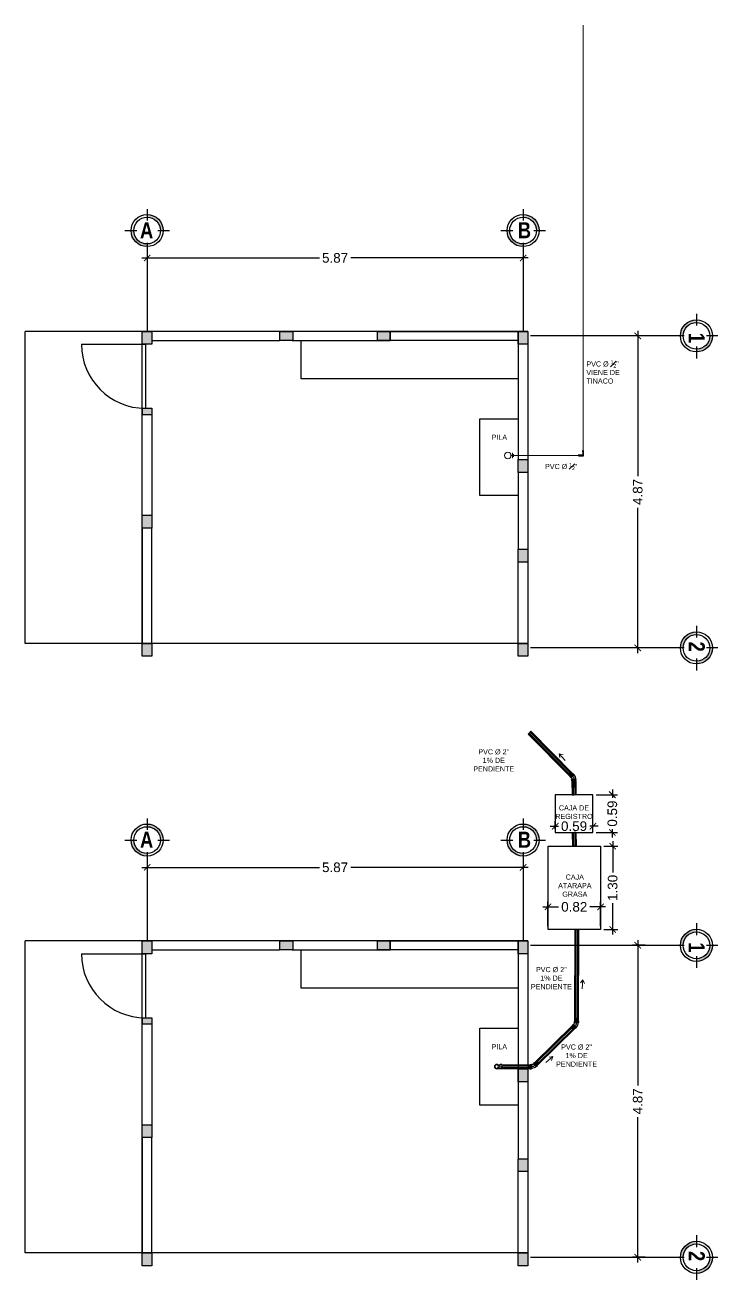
# Model space of a CAD drawing. Header units: metres. Extents: x 258817 to 259192, y 1878716 to 1878911.
# Drawn here: x 258962.83 to 258973.64, y 1878811.81 to 1878831.4 of the extents above; entities that cross this region are included whole.
import ezdxf

# ---------------------------------------------------------------- set-up
doc = ezdxf.new("R2010")
doc.units = ezdxf.units.M
doc.header["$MEASUREMENT"] = 0
doc.linetypes.add('ACAD_ISO04W100', pattern=[30, 24, -3, 0, -3])
doc.linetypes.add('DASHED2', pattern=[0.375, 0.25, -0.125])
for name, color, linetype, lineweight in [('.3EJES', 1, 'Continuous', 20), ('0.1', 1, 'Continuous', 9), ('0.2', 2, 'Continuous', 20)]:
    doc.layers.add(name, color=color, linetype=linetype, lineweight=lineweight)
for name, color, linetype in [('07-Ejes', 8, 'Continuous'), ('DRENAJE', 2, 'Continuous'), ('potable fria Tuberia', 2, 'Continuous'), ('RED DE TUBERIA', 1, 'Continuous'), ('tuberia drenajes', 7, 'Continuous'), ('Vistas', 7, 'Continuous')]:
    doc.layers.add(name, color=color, linetype=linetype)
doc.styles.add('dani-100Textos', font='techb___.ttf', dxfattribs={"height": 0.25})
doc.styles.get("Standard").update_dxf_attribs({"font": 'arial.ttf'})
doc.dimstyles.new('JPcotas75', dxfattribs={"dimtxt": 0.15, "dimasz": 0.1, "dimexe": 0.08, "dimexo": 0.05, "dimgap": 0.05, "dimtad": 0, "dimzin": 1, "dimdsep": 46, "dimtxsty": 'Standard', "dimblk": 'ARCHTICK', "dimcen": 2.5, "dimdle": 0.08, "dimclrd": 1, "dimclre": 1, "dimclrt": 2, "dimadec": 0, "dimazin": 0, "dimtfac": 1, "dimtmove": 1, "dimatfit": 2, "dimfxl": 1.25, "dimarcsym": 0})

# ---------------------------------------------------------------- blocks, each defined once
blk = doc.blocks.new('eje numero')
at = {"layer": '07-Ejes'}
h = blk.add_hatch(color=1, dxfattribs=at)
h.dxf.hatch_style = 1
h.paths.add_polyline_path([(496.116, 205.549), (496.116, 205.499, -0.414214), (496.366, 205.249), (496.416, 205.249, 0.414214)])
h.paths.add_polyline_path([(495.866, 205.249), (495.816, 205.249, 0.414214), (496.116, 204.949), (496.116, 204.999, -0.414214)])
at = {"layer": '07-Ejes', "color": 1}
for points in [[(496.116, 205.651), (496.116, 205.438)], [(495.701, 205.249), (495.923, 205.249)], [(496.316, 205.249), (496.538, 205.249)]]:
    blk.add_lwpolyline(points, dxfattribs=at)
for radius in [0.3, 0.25]:
    blk.add_circle((496.116, 205.249), radius, dxfattribs=at)
blk = doc.blocks.new('*U159')
at = {"color": 1, "linetype": 'ACAD_ISO04W100', "ltscale": 0.1}
blk.add_lwpolyline([(0, 0.711), (0, -0.673)], dxfattribs=at)
at = {"layer": '.3EJES', "xscale": 0.8340043413883207, "yscale": 0.8340043413883207, "zscale": 0.8340043413883207}
blk.add_blockref('eje numero', (-413.763, -170.278), dxfattribs=at)
at = {"style": 'dani-100Textos'}
blk.add_attdef('1', (-0.111, 0.781), '', height=0.25, dxfattribs=at)
blk = doc.blocks.new('*U173')
at = {"color": 1, "linetype": 'ACAD_ISO04W100', "ltscale": 0.1}
blk.add_lwpolyline([(0, 0.711), (0, -0.673)], dxfattribs=at)
at = {"layer": '.3EJES', "xscale": 0.8340043413883207, "yscale": 0.8340043413883207, "zscale": 0.8340043413883207}
blk.add_blockref('eje numero', (-413.763, -170.278), dxfattribs=at)
at = {"style": 'dani-100Textos'}
blk.add_attdef('1', (-0.082, 0.781), '', height=0.25, dxfattribs=at)
blk = doc.blocks.new('_ArchTick')
at = {"color": 0, "linetype": 'ByBlock', "const_width": 0.15}
blk.add_lwpolyline([(-0.5, -0.5), (0.5, 0.5)], dxfattribs=at)
blk = doc.blocks.new('*D873')
at = {"layer": 'Defpoints', "color": 0, "transparency": 16777216}
for p in [(258964.732, 1878827.939), (258970.602, 1878827.939), (258964.732, 1878827.762)]:
    blk.add_point(p, dxfattribs=at)
at = {"layer": 'Vistas', "color": 1, "lineweight": -2, "transparency": 16777216}
for p, q in [((258964.732, 1878827.889), (258964.732, 1878827.682)), ((258970.602, 1878827.889), (258970.602, 1878827.682)), ((258964.652, 1878827.762), (258967.422, 1878827.762)), ((258970.682, 1878827.762), (258967.912, 1878827.762))]:
    blk.add_line(p, q, dxfattribs=at)
at = {"layer": 'Vistas', "color": 1, "lineweight": -2, "transparency": 16777216, "xscale": 0.1, "yscale": 0.1, "zscale": 0.1, "rotation": 180}
blk.add_blockref('_ArchTick', (258964.732, 1878827.762), dxfattribs=at)
at = {"layer": 'Vistas', "color": 1, "lineweight": -2, "transparency": 16777216, "xscale": 0.1, "yscale": 0.1, "zscale": 0.1}
blk.add_blockref('_ArchTick', (258970.602, 1878827.762), dxfattribs=at)
at = {"layer": 'Vistas', "color": 2, "transparency": 16777216, "insert": (258967.667, 1878827.762), "char_height": 0.15, "attachment_point": 5}
blk.add_mtext('5.87', dxfattribs=at)
blk = doc.blocks.new('*U717')
at = {"color": 1, "linetype": 'ACAD_ISO04W100', "ltscale": 0.1}
blk.add_lwpolyline([(0, 0.711), (0, -1.731)], dxfattribs=at)
at = {"layer": '.3EJES', "xscale": 0.8340043413883207, "yscale": 0.8340043413883207, "zscale": 0.8340043413883207}
blk.add_blockref('eje numero', (-413.763, -170.278), dxfattribs=at)
at = {"style": 'dani-100Textos'}
blk.add_attdef('1', (-0.048, 0.781), '', height=0.25, dxfattribs=at)
blk = doc.blocks.new('*U182')
at = {"color": 1, "linetype": 'ACAD_ISO04W100', "ltscale": 0.1}
blk.add_lwpolyline([(0, 0.711), (0, -1.711)], dxfattribs=at)
at = {"layer": '.3EJES', "xscale": 0.8340043413883207, "yscale": 0.8340043413883207, "zscale": 0.8340043413883207}
blk.add_blockref('eje numero', (-413.763, -170.278), dxfattribs=at)
at = {"style": 'dani-100Textos'}
blk.add_attdef('1', (-0.099, 0.781), '', height=0.25, dxfattribs=at)
blk = doc.blocks.new('*D874')
at = {"layer": 'Defpoints', "color": 0, "transparency": 16777216}
for p in [(258972.558, 1878826.545), (258972.392, 1878821.675), (258972.558, 1878821.675)]:
    blk.add_point(p, dxfattribs=at)
at = {"layer": 'Vistas', "color": 1, "lineweight": -2, "transparency": 16777216}
for p, q in [((258972.392, 1878826.625), (258972.392, 1878824.358)), ((258972.508, 1878826.545), (258972.312, 1878826.545)), ((258972.392, 1878821.595), (258972.392, 1878823.862)), ((258972.508, 1878821.675), (258972.312, 1878821.675))]:
    blk.add_line(p, q, dxfattribs=at)
at = {"layer": 'Vistas', "color": 1, "lineweight": -2, "transparency": 16777216, "xscale": 0.1, "yscale": 0.1, "zscale": 0.1}
for p, rotation in [((258972.392, 1878826.545), 90), ((258972.392, 1878821.675), 270)]:
    blk.add_blockref('_ArchTick', p, dxfattribs=dict(at, rotation=rotation))
at = {"layer": 'Vistas', "color": 2, "transparency": 16777216, "insert": (258972.392, 1878824.11), "char_height": 0.15, "attachment_point": 5, "rotation": 90}
blk.add_mtext('4.87', dxfattribs=at)
blk = doc.blocks.new('*D875')
at = {"layer": 'Defpoints', "color": 0, "transparency": 16777216}
for p in [(258964.732, 1878818.426), (258970.602, 1878818.426), (258964.732, 1878818.25)]:
    blk.add_point(p, dxfattribs=at)
at = {"layer": 'Vistas', "color": 1, "lineweight": -2, "transparency": 16777216}
for p, q in [((258964.652, 1878818.25), (258967.422, 1878818.25)), ((258964.732, 1878818.376), (258964.732, 1878818.17)), ((258970.682, 1878818.25), (258967.912, 1878818.25)), ((258970.602, 1878818.376), (258970.602, 1878818.17))]:
    blk.add_line(p, q, dxfattribs=at)
at = {"layer": 'Vistas', "color": 1, "lineweight": -2, "transparency": 16777216, "xscale": 0.1, "yscale": 0.1, "zscale": 0.1, "rotation": 180}
blk.add_blockref('_ArchTick', (258964.732, 1878818.25), dxfattribs=at)
at = {"layer": 'Vistas', "color": 1, "lineweight": -2, "transparency": 16777216, "xscale": 0.1, "yscale": 0.1, "zscale": 0.1}
blk.add_blockref('_ArchTick', (258970.602, 1878818.25), dxfattribs=at)
at = {"layer": 'Vistas', "color": 2, "transparency": 16777216, "insert": (258967.667, 1878818.25), "char_height": 0.15, "attachment_point": 5}
blk.add_mtext('5.87', dxfattribs=at)
blk = doc.blocks.new('*D876')
at = {"layer": 'Defpoints', "color": 0, "transparency": 16777216}
for p in [(258972.558, 1878817.033), (258972.392, 1878812.163), (258972.558, 1878812.163)]:
    blk.add_point(p, dxfattribs=at)
at = {"layer": 'Vistas', "color": 1, "lineweight": -2, "transparency": 16777216}
for p, q in [((258972.508, 1878817.033), (258972.312, 1878817.033)), ((258972.392, 1878817.113), (258972.392, 1878814.845)), ((258972.392, 1878812.083), (258972.392, 1878814.35)), ((258972.508, 1878812.163), (258972.312, 1878812.163))]:
    blk.add_line(p, q, dxfattribs=at)
at = {"layer": 'Vistas', "color": 1, "lineweight": -2, "transparency": 16777216, "xscale": 0.1, "yscale": 0.1, "zscale": 0.1}
for p, rotation in [((258972.392, 1878817.033), 90), ((258972.392, 1878812.163), 270)]:
    blk.add_blockref('_ArchTick', p, dxfattribs=dict(at, rotation=rotation))
at = {"layer": 'Vistas', "color": 2, "transparency": 16777216, "insert": (258972.392, 1878814.598), "char_height": 0.15, "attachment_point": 5, "rotation": 90}
blk.add_mtext('4.87', dxfattribs=at)
blk = doc.blocks.new('codo 45 drenaje 2')
at = {"layer": 'Defpoints', "color": 8, "linetype": 'DASHED2', "ltscale": 3}
for p, q in [((-378.499, 190.553), (-378.568, 190.622)), ((-378.499, 190.448), (-378.499, 190.553))]:
    blk.add_line(p, q, dxfattribs=at)
at = {"layer": 'DRENAJE', "color": 3}
for p, q in [((-378.514, 190.616), (-378.562, 190.568)), ((-378.562, 190.568), (-378.548, 190.553)), ((-378.548, 190.553), (-378.543, 190.553)), ((-378.533, 190.52), (-378.53, 190.523)), ((-378.533, 190.499), (-378.533, 190.52)), ((-378.465, 190.499), (-378.533, 190.499)), ((-378.514, 190.616), (-378.5, 190.602)), ((-378.5, 190.602), (-378.5, 190.596)), ((-378.465, 190.52), (-378.469, 190.523)), ((-378.465, 190.499), (-378.465, 190.52))]:
    blk.add_line(p, q, dxfattribs=at)
at = {"layer": 'DRENAJE', "color": 1}
for p, q in [((-378.548, 190.553), (-378.5, 190.602)), ((-378.5, 190.596), (-378.543, 190.553, -0.134)), ((-378.465, 190.52), (-378.533, 190.52)), ((-378.53, 190.523), (-378.469, 190.523))]:
    blk.add_line(p, q, dxfattribs=at)
at = {"layer": 'DRENAJE', "color": 3}
for centre, radius, start, end in [((-378.577, 190.52, -0.134), 0.0476, 3.564, 43.9867), ((-378.59, 190.515), 0.121, 3.943, 42.1137)]:
    blk.add_arc(centre, radius, start, end, dxfattribs=at)
blk = doc.blocks.new('codo drenaje 90 2')
at = {"layer": 'DRENAJE', "color": 3}
for p, q in [((-400.415, 191.87), (-400.415, 191.844)), ((-400.347, 191.87), (-400.415, 191.87)), ((-400.415, 191.844), (-400.411, 191.84)), ((-400.411, 191.806), (-400.411, 191.84)), ((-400.347, 191.844), (-400.351, 191.84)), ((-400.351, 191.806), (-400.351, 191.84)), ((-400.347, 191.87), (-400.347, 191.844))]:
    blk.add_line(p, q, dxfattribs=at)
at = {"layer": 'DRENAJE', "color": 1}
for p, q in [((-400.415, 191.844), (-400.347, 191.844)), ((-400.351, 191.84), (-400.411, 191.84))]:
    blk.add_line(p, q, dxfattribs=at)
at = {"layer": 'DRENAJE', "color": 2}
for radius in [0.034, 0.0286]:
    blk.add_circle((-400.381, 191.79), radius, dxfattribs=at)
blk = doc.blocks.new('*D912')
at = {"layer": 'Defpoints', "color": 0, "transparency": 16777216}
for p in [(258971.693, 1878819.384), (258971.996, 1878819.384), (258971.693, 1878818.794)]:
    blk.add_point(p, dxfattribs=at)
at = {"layer": 'Vistas', "color": 1, "lineweight": -2, "transparency": 16777216}
for p, q in [((258971.743, 1878819.384), (258972.076, 1878819.384)), ((258971.996, 1878819.464), (258971.996, 1878819.334)), ((258971.743, 1878818.794), (258972.076, 1878818.794)), ((258971.996, 1878818.714), (258971.996, 1878818.844))]:
    blk.add_line(p, q, dxfattribs=at)
at = {"layer": 'Vistas', "color": 1, "lineweight": -2, "transparency": 16777216, "xscale": 0.1, "yscale": 0.1, "zscale": 0.1}
for p, rotation in [((258971.996, 1878819.384), 90), ((258971.996, 1878818.794), 270)]:
    blk.add_blockref('_ArchTick', p, dxfattribs=dict(at, rotation=rotation))
at = {"layer": 'Vistas', "color": 2, "transparency": 16777216, "insert": (258971.996, 1878819.089), "char_height": 0.15, "attachment_point": 5, "rotation": 90}
blk.add_mtext('0.59', dxfattribs=at)
blk = doc.blocks.new('*D913')
at = {"layer": 'Defpoints', "color": 0, "transparency": 16777216}
for p in [(258971.811, 1878818.58), (258971.811, 1878817.28), (258972.001, 1878817.28)]:
    blk.add_point(p, dxfattribs=at)
at = {"layer": 'Vistas', "color": 1, "lineweight": -2, "transparency": 16777216}
for p, q in [((258971.861, 1878818.58), (258972.081, 1878818.58)), ((258972.001, 1878818.66), (258972.001, 1878818.168)), ((258972.001, 1878817.2), (258972.001, 1878817.693)), ((258971.861, 1878817.28), (258972.081, 1878817.28))]:
    blk.add_line(p, q, dxfattribs=at)
at = {"layer": 'Vistas', "color": 1, "lineweight": -2, "transparency": 16777216, "xscale": 0.1, "yscale": 0.1, "zscale": 0.1}
for p, rotation in [((258972.001, 1878818.58), 90), ((258972.001, 1878817.28), 270)]:
    blk.add_blockref('_ArchTick', p, dxfattribs=dict(at, rotation=rotation))
at = {"layer": 'Vistas', "color": 2, "transparency": 16777216, "insert": (258972.001, 1878817.93), "char_height": 0.15, "attachment_point": 5, "rotation": 90}
blk.add_mtext('1.30', dxfattribs=at)
blk = doc.blocks.new('*D914')
at = {"layer": 'Defpoints', "color": 0, "transparency": 16777216}
for p in [(258971.103, 1878818.794), (258971.693, 1878818.892), (258971.693, 1878818.794)]:
    blk.add_point(p, dxfattribs=at)
at = {"layer": 'Vistas', "color": 1, "lineweight": -2, "transparency": 16777216}
for p, q in [((258971.103, 1878818.844), (258971.103, 1878818.972)), ((258971.693, 1878818.844), (258971.693, 1878818.972)), ((258971.023, 1878818.892), (258971.153, 1878818.892)), ((258971.773, 1878818.892), (258971.643, 1878818.892))]:
    blk.add_line(p, q, dxfattribs=at)
at = {"layer": 'Vistas', "color": 1, "lineweight": -2, "transparency": 16777216, "xscale": 0.1, "yscale": 0.1, "zscale": 0.1, "rotation": 180}
blk.add_blockref('_ArchTick', (258971.103, 1878818.892), dxfattribs=at)
at = {"layer": 'Vistas', "color": 1, "lineweight": -2, "transparency": 16777216, "xscale": 0.1, "yscale": 0.1, "zscale": 0.1}
blk.add_blockref('_ArchTick', (258971.693, 1878818.892), dxfattribs=at)
at = {"layer": 'Vistas', "color": 2, "transparency": 16777216, "insert": (258971.398, 1878818.892), "char_height": 0.15, "attachment_point": 5}
blk.add_mtext('0.59', dxfattribs=at)
blk = doc.blocks.new('*D915')
at = {"layer": 'Defpoints', "color": 0, "transparency": 16777216}
for p in [(258970.991, 1878817.633), (258970.991, 1878817.28), (258971.811, 1878817.28)]:
    blk.add_point(p, dxfattribs=at)
at = {"layer": 'Vistas', "color": 1, "lineweight": -2, "transparency": 16777216}
for p, q in [((258970.911, 1878817.633), (258971.157, 1878817.633)), ((258970.991, 1878817.33), (258970.991, 1878817.713)), ((258971.891, 1878817.633), (258971.645, 1878817.633)), ((258971.811, 1878817.33), (258971.811, 1878817.713))]:
    blk.add_line(p, q, dxfattribs=at)
at = {"layer": 'Vistas', "color": 1, "lineweight": -2, "transparency": 16777216, "xscale": 0.1, "yscale": 0.1, "zscale": 0.1, "rotation": 180}
blk.add_blockref('_ArchTick', (258970.991, 1878817.633), dxfattribs=at)
at = {"layer": 'Vistas', "color": 1, "lineweight": -2, "transparency": 16777216, "xscale": 0.1, "yscale": 0.1, "zscale": 0.1}
blk.add_blockref('_ArchTick', (258971.811, 1878817.633), dxfattribs=at)
at = {"layer": 'Vistas', "color": 2, "transparency": 16777216, "insert": (258971.401, 1878817.633), "char_height": 0.15, "attachment_point": 5}
blk.add_mtext('0.82', dxfattribs=at)
blk = doc.blocks.new('1CODOAGUA')
for p, q in [((2767.968, 1599.814), (2767.968, 1599.721)), ((2767.911, 1599.784), (2768.024, 1599.784)), ((2767.939, 1599.758), (2767.996, 1599.758))]:
    blk.add_line(p, q)
blk.add_circle((2767.968, 1599.884), 0.0696)
blk = doc.blocks.new('CODO 90 GRADOS')
h = blk.add_hatch(color=256)
h.dxf.hatch_style = 1
h.paths.add_polyline_path([(-52864.709, 28728.801), (-52864.764, 28728.801), (-52864.764, 28728.796), (-52864.714, 28728.796), (-52864.714, 28728.746), (-52864.709, 28728.746)])
h.paths.add_polyline_path([(-52864.714, 28728.796), (-52864.764, 28728.796), (-52864.764, 28728.791), (-52864.719, 28728.791), (-52864.719, 28728.746), (-52864.714, 28728.746)], flags=17)
h.paths.add_polyline_path([(-52864.764, 28728.806), (-52864.765, 28728.806), (-52864.765, 28728.796), (-52864.764, 28728.796)])
h.paths.add_polyline_path([(-52864.764, 28728.796), (-52864.765, 28728.796), (-52864.765, 28728.786), (-52864.764, 28728.786)])
h.paths.add_polyline_path([(-52864.714, 28728.746), (-52864.724, 28728.746), (-52864.724, 28728.745), (-52864.714, 28728.745)])
h.paths.add_polyline_path([(-52864.704, 28728.746), (-52864.714, 28728.746), (-52864.714, 28728.745), (-52864.704, 28728.745)])
for points in [[(-52864.765, 28728.786), (-52864.765, 28728.796), (-52864.765, 28728.806), (-52864.764, 28728.806), (-52864.764, 28728.786)], [(-52864.764, 28728.801), (-52864.764, 28728.791), (-52864.719, 28728.791), (-52864.719, 28728.746), (-52864.709, 28728.746), (-52864.709, 28728.801)], [(-52864.724, 28728.746), (-52864.714, 28728.746), (-52864.704, 28728.746), (-52864.704, 28728.745), (-52864.724, 28728.745)]]:
    blk.add_lwpolyline(points, close=True)

msp = doc.modelspace()

# ---------------------------------------------------------------- hatches: boundary and pattern name
at = {"layer": 'Vistas'}
h = msp.add_hatch(color=256, dxfattribs=at)
h.dxf.hatch_style = 1
h.paths.add_polyline_path([(258964.80672, 1878821.74511), (258964.65672, 1878821.74511), (258964.65672, 1878821.54511), (258964.80672, 1878821.54511)])
h.paths.add_polyline_path([(258964.80672, 1878823.74511), (258964.65672, 1878823.74511), (258964.65672, 1878823.54511), (258964.80672, 1878823.54511)])
h.paths.add_polyline_path([(258970.67672, 1878821.74511), (258970.52672, 1878821.74511), (258970.52672, 1878821.54511), (258970.67672, 1878821.54511)])
h.paths.add_polyline_path([(258970.67672, 1878823.21511), (258970.52672, 1878823.21511), (258970.52672, 1878823.01511), (258970.67672, 1878823.01511)])
h.paths.add_polyline_path([(258970.67672, 1878824.61511), (258970.52672, 1878824.61511), (258970.52672, 1878824.41511), (258970.67672, 1878824.41511)])
h.paths.add_polyline_path([(258970.67672, 1878826.61511), (258970.52672, 1878826.61511), (258970.52672, 1878826.47511), (258970.52672, 1878826.41511), (258970.67672, 1878826.41511)])
h.paths.add_polyline_path([(258968.52672, 1878826.61511), (258968.32672, 1878826.61511), (258968.32672, 1878826.47511), (258968.52672, 1878826.47511)])
h.paths.add_polyline_path([(258967.00672, 1878826.61511), (258966.80672, 1878826.61511), (258966.80672, 1878826.47511), (258967.00672, 1878826.47511)])
h.paths.add_polyline_path([(258964.80672, 1878826.61511), (258964.65672, 1878826.61511), (258964.65672, 1878826.41511), (258964.70672, 1878826.41511), (258964.80672, 1878826.41511)])
h.paths.add_polyline_path([(258964.80817, 1878825.41511), (258964.65817, 1878825.41511), (258964.65817, 1878825.31511), (258964.80817, 1878825.31511)])
h = msp.add_hatch(color=256, dxfattribs=at)
h.dxf.hatch_style = 1
h.paths.add_polyline_path([(258964.80672, 1878812.23266), (258964.65672, 1878812.23266), (258964.65672, 1878812.03266), (258964.80672, 1878812.03266)])
h.paths.add_polyline_path([(258964.80672, 1878814.23266), (258964.65672, 1878814.23266), (258964.65672, 1878814.03266), (258964.80672, 1878814.03266)])
h.paths.add_polyline_path([(258970.67672, 1878812.23266), (258970.52672, 1878812.23266), (258970.52672, 1878812.03266), (258970.67672, 1878812.03266)])
h.paths.add_polyline_path([(258970.67672, 1878813.70266), (258970.52672, 1878813.70266), (258970.52672, 1878813.50266), (258970.67672, 1878813.50266)])
h.paths.add_polyline_path([(258970.67672, 1878815.10266), (258970.52672, 1878815.10266), (258970.52672, 1878814.90266), (258970.67672, 1878814.90266)])
h.paths.add_polyline_path([(258970.67672, 1878817.10266), (258970.52672, 1878817.10266), (258970.52672, 1878816.96266), (258970.52672, 1878816.90266), (258970.67672, 1878816.90266)])
h.paths.add_polyline_path([(258968.52672, 1878817.10266), (258968.32672, 1878817.10266), (258968.32672, 1878816.96266), (258968.52672, 1878816.96266)])
h.paths.add_polyline_path([(258967.00672, 1878817.10266), (258966.80672, 1878817.10266), (258966.80672, 1878816.96266), (258967.00672, 1878816.96266)])
h.paths.add_polyline_path([(258964.80672, 1878817.10266), (258964.65672, 1878817.10266), (258964.65672, 1878816.90266), (258964.70672, 1878816.90266), (258964.80672, 1878816.90266)])
h.paths.add_polyline_path([(258964.80817, 1878815.90266), (258964.65817, 1878815.90266), (258964.65817, 1878815.80266), (258964.80817, 1878815.80266)])

# ---------------------------------------------------------------- linework, layer by layer
at = {"layer": '0.1'}
for p, q in [((258971.5397, 1878824.74802), (258971.5397, 1878831.39651)), ((258970.48044, 1878824.67814), (258971.47026, 1878824.67814)), ((258971.25968, 1878819.91746), (258971.16643, 1878820.02318)), ((258971.16643, 1878820.02318), (258971.17411, 1878819.96693)), ((258971.16643, 1878820.02318), (258971.22591, 1878820.00529)), ((258971.53349, 1878816.49277), (258971.49914, 1878816.44757)), ((258971.52466, 1878816.35209), (258971.53349, 1878816.49277)), ((258971.53349, 1878816.49277), (258971.56289, 1878816.43806)), ((258970.95945, 1878815.20383), (258971.06517, 1878815.29707)), ((258971.06517, 1878815.29707), (258971.00892, 1878815.2894)), ((258971.06517, 1878815.29707), (258971.04727, 1878815.23759))]:
    msp.add_line(p, q, dxfattribs=at)
at = {"layer": 'potable fria Tuberia', "color": 2, "ltscale": 3}
for p, q in [((258970.68285, 1878820.33115), (258970.70421, 1878820.35221)), ((258970.72557, 1878820.37327), (258970.70421, 1878820.35221)), ((258970.72557, 1878820.37327), (258971.37821, 1878819.71141)), ((258970.68285, 1878820.33115), (258971.33549, 1878819.66928)), ((258971.33549, 1878819.66928), (258971.35685, 1878819.69035)), ((258971.37821, 1878819.71141), (258971.35685, 1878819.69035)), ((258971.3642, 1878819.59794), (258971.3942, 1878819.59844)), ((258971.3642, 1878819.59794), (258971.36776, 1878819.38381)), ((258971.42419, 1878819.59893), (258971.3942, 1878819.59844)), ((258971.42419, 1878819.59893), (258971.42775, 1878819.38481)), ((258971.36776, 1878819.38381), (258971.39776, 1878819.38431)), ((258971.42775, 1878819.38481), (258971.39776, 1878819.38431)), ((258971.36776, 1878818.79381), (258971.39776, 1878818.79431)), ((258971.36776, 1878818.79381), (258971.37132, 1878818.57969)), ((258971.42775, 1878818.79481), (258971.39776, 1878818.79431)), ((258971.42775, 1878818.79481), (258971.43131, 1878818.58069)), ((258971.37132, 1878818.57969), (258971.40132, 1878818.58019)), ((258971.43131, 1878818.58069), (258971.40132, 1878818.58019)), ((258971.4093, 1878817.28032), (258971.40305, 1878815.85083)), ((258971.4093, 1878817.28032), (258971.4393, 1878817.28019)), ((258971.4693, 1878817.28006), (258971.4393, 1878817.28019)), ((258971.4693, 1878817.28006), (258971.46305, 1878815.85057)), ((258971.40305, 1878815.85083), (258971.43305, 1878815.8507)), ((258971.46305, 1878815.85057), (258971.43305, 1878815.8507)), ((258971.37315, 1878815.78068), (258970.78226, 1878815.19909)), ((258971.41524, 1878815.73792), (258970.82435, 1878815.15633)), ((258971.37315, 1878815.78068), (258971.3942, 1878815.7593)), ((258971.41524, 1878815.73792), (258971.3942, 1878815.7593)), ((258970.26876, 1878815.17004), (258970.71169, 1878815.17006)), ((258970.26876, 1878815.17004), (258970.26876, 1878815.14004)), ((258970.26876, 1878815.11004), (258970.26876, 1878815.14004)), ((258970.26876, 1878815.11004), (258970.7117, 1878815.11006)), ((258970.71169, 1878815.17006), (258970.71169, 1878815.14006)), ((258970.7117, 1878815.11006), (258970.71169, 1878815.14006)), ((258970.78226, 1878815.19909), (258970.80331, 1878815.17771)), ((258970.82435, 1878815.15633), (258970.80331, 1878815.17771))]:
    msp.add_line(p, q, dxfattribs=at)
at = {"layer": 'potable fria Tuberia', "color": 1, "ltscale": 3}
for p, q in [((258970.69566, 1878820.34378), (258971.3483, 1878819.68192)), ((258970.71275, 1878820.36064), (258971.36539, 1878819.69877)), ((258970.71916, 1878820.36695), (258971.3718, 1878819.70509)), ((258970.72343, 1878820.37117), (258971.37607, 1878819.70931)), ((258970.68498, 1878820.33325), (258971.33762, 1878819.67139)), ((258970.68926, 1878820.33747), (258971.3419, 1878819.6756)), ((258971.3672, 1878819.59799), (258971.37076, 1878819.38386)), ((258971.3732, 1878819.59809), (258971.37676, 1878819.38396)), ((258971.3822, 1878819.59824), (258971.38576, 1878819.38411)), ((258971.40619, 1878819.59864), (258971.40976, 1878819.38451)), ((258971.41519, 1878819.59878), (258971.41875, 1878819.38466)), ((258971.42119, 1878819.59888), (258971.42475, 1878819.38476)), ((258971.37076, 1878818.79386), (258971.37432, 1878818.57974)), ((258971.37676, 1878818.79396), (258971.38032, 1878818.57984)), ((258971.38576, 1878818.79411), (258971.38932, 1878818.57999)), ((258971.40976, 1878818.79451), (258971.41332, 1878818.58039)), ((258971.41875, 1878818.79466), (258971.42232, 1878818.58054)), ((258971.42475, 1878818.79476), (258971.42832, 1878818.58064)), ((258971.4123, 1878817.28031), (258971.40605, 1878815.85082)), ((258971.4183, 1878817.28028), (258971.41205, 1878815.85079)), ((258971.4273, 1878817.28024), (258971.42105, 1878815.85075)), ((258971.4513, 1878817.28014), (258971.44505, 1878815.85065)), ((258971.4603, 1878817.2801), (258971.45405, 1878815.85061)), ((258971.4663, 1878817.28007), (258971.46005, 1878815.85058)), ((258971.37526, 1878815.77854), (258970.78437, 1878815.19695)), ((258971.37946, 1878815.77426), (258970.78858, 1878815.19267)), ((258971.38578, 1878815.76785), (258970.79489, 1878815.18626)), ((258971.40261, 1878815.75075), (258970.81172, 1878815.16915)), ((258971.40893, 1878815.74433), (258970.81804, 1878815.16274)), ((258971.41314, 1878815.74006), (258970.82225, 1878815.15846)), ((258970.26876, 1878815.16704), (258970.71169, 1878815.16706)), ((258970.26876, 1878815.16104), (258970.71169, 1878815.16106)), ((258970.26876, 1878815.15204), (258970.71169, 1878815.15206)), ((258970.26876, 1878815.12804), (258970.71169, 1878815.12806)), ((258970.26876, 1878815.11904), (258970.71169, 1878815.11906)), ((258970.26876, 1878815.11304), (258970.7117, 1878815.11306))]:
    msp.add_line(p, q, dxfattribs=at)
at = {"layer": 'Vistas'}
for p, q in [((258964.65672, 1878826.61511), (258962.82672, 1878826.61511)), ((258962.82672, 1878821.74511), (258962.82672, 1878826.61511)), ((258970.67672, 1878826.61511), (258964.65672, 1878826.61511)), ((258964.65672, 1878821.74511), (258964.65672, 1878826.61511)), ((258964.80672, 1878826.61511), (258964.80672, 1878826.47511)), ((258970.67672, 1878826.61511), (258970.67672, 1878821.74511)), ((258964.65672, 1878826.41511), (258964.70672, 1878826.41511)), ((258964.70672, 1878826.41511), (258964.70672, 1878825.41511)), ((258964.80672, 1878826.47511), (258966.79672, 1878826.47511)), ((258966.99672, 1878826.47511), (258968.52672, 1878826.47511)), ((258967.13672, 1878825.87511), (258967.13672, 1878826.47511)), ((258970.52672, 1878826.47511), (258970.52672, 1878825.87511)), ((258970.52672, 1878826.41511), (258970.52672, 1878824.61895)), ((258970.52672, 1878825.87511), (258967.13672, 1878825.87511)), ((258964.80817, 1878825.31511), (258964.80672, 1878823.74511)), ((258969.92672, 1878825.25248), (258970.52672, 1878825.25248)), ((258969.92672, 1878824.05248), (258969.92672, 1878825.25248)), ((258970.52672, 1878824.41511), (258970.52672, 1878823.22167)), ((258970.52672, 1878824.05248), (258969.92672, 1878824.05248)), ((258970.52672, 1878821.74511), (258970.52672, 1878823.01511)), ((258964.65672, 1878821.74511), (258962.82672, 1878821.74511)), ((258964.65672, 1878821.74511), (258962.82672, 1878821.74511)), ((258964.81672, 1878821.74511), (258964.65672, 1878821.74511)), ((258970.51672, 1878821.74511), (258964.81672, 1878821.74511)), ((258970.67672, 1878821.74511), (258970.51672, 1878821.74511)), ((258964.65672, 1878817.10266), (258962.82672, 1878817.10266)), ((258962.82672, 1878812.23266), (258962.82672, 1878817.10266)), ((258970.67672, 1878817.10266), (258964.65672, 1878817.10266)), ((258964.65672, 1878812.23266), (258964.65672, 1878817.10266)), ((258964.80672, 1878817.10266), (258964.80672, 1878816.96266)), ((258970.67672, 1878817.10266), (258970.67672, 1878812.23266)), ((258964.65672, 1878816.90266), (258964.70672, 1878816.90266)), ((258964.70672, 1878816.90266), (258964.70672, 1878815.90266)), ((258964.80672, 1878816.96266), (258966.79672, 1878816.96266)), ((258966.99672, 1878816.96266), (258968.52672, 1878816.96266)), ((258967.13672, 1878816.36266), (258967.13672, 1878816.96266)), ((258970.52672, 1878816.96266), (258970.52672, 1878816.36266)), ((258970.52672, 1878816.90266), (258970.52672, 1878815.10651)), ((258970.52672, 1878816.36266), (258967.13672, 1878816.36266)), ((258964.80817, 1878815.80266), (258964.80672, 1878814.23266)), ((258969.92672, 1878815.74004), (258970.52672, 1878815.74004)), ((258969.92672, 1878814.54004), (258969.92672, 1878815.74004)), ((258970.52672, 1878815.74004), (258970.52672, 1878814.54004)), ((258970.52672, 1878814.90266), (258970.52672, 1878813.70922)), ((258970.52672, 1878814.54004), (258969.92672, 1878814.54004)), ((258970.52672, 1878812.23266), (258970.52672, 1878813.50266)), ((258964.65672, 1878812.23266), (258962.82672, 1878812.23266)), ((258964.65672, 1878812.23266), (258962.82672, 1878812.23266)), ((258964.81672, 1878812.23266), (258964.65672, 1878812.23266)), ((258970.51672, 1878812.23266), (258964.81672, 1878812.23266)), ((258970.67672, 1878812.23266), (258970.51672, 1878812.23266))]:
    msp.add_line(p, q, dxfattribs=at)
at = {"layer": 'Vistas', "linetype": 'DASHED2', "ltscale": 10}
for p, q in [((258963.70672, 1878826.41511), (258964.70672, 1878826.41511)), ((258963.70672, 1878816.90266), (258964.70672, 1878816.90266))]:
    msp.add_line(p, q, dxfattribs=at)
at = {"layer": 'Vistas'}
for points in [[(258964.65672, 1878826.61511), (258964.80672, 1878826.61511), (258964.80672, 1878826.41511), (258964.65672, 1878826.41511)], [(258967.00672, 1878826.61511), (258967.00672, 1878826.47511), (258966.80672, 1878826.47511), (258966.80672, 1878826.61511)], [(258968.52672, 1878826.61511), (258968.52672, 1878826.47511), (258968.32672, 1878826.47511), (258968.32672, 1878826.61511)], [(258968.52672, 1878826.61511), (258970.52672, 1878826.61511), (258970.52672, 1878826.47511), (258968.52672, 1878826.47511)], [(258970.52672, 1878826.61511), (258970.67672, 1878826.61511), (258970.67672, 1878826.41511), (258970.52672, 1878826.41511)], [(258964.65817, 1878825.41511), (258964.80817, 1878825.41511), (258964.80817, 1878825.31511), (258964.65817, 1878825.31511)], [(258970.52672, 1878824.61511), (258970.67672, 1878824.61511), (258970.67672, 1878824.41511), (258970.52672, 1878824.41511)], [(258964.65672, 1878823.74511), (258964.80672, 1878823.74511), (258964.80672, 1878823.54511), (258964.65672, 1878823.54511)], [(258964.65672, 1878821.74511), (258964.80672, 1878821.74511), (258964.80672, 1878823.54511), (258964.65672, 1878823.54511)], [(258970.52672, 1878823.21511), (258970.67672, 1878823.21511), (258970.67672, 1878823.01511), (258970.52672, 1878823.01511)], [(258964.65672, 1878821.74511), (258964.80672, 1878821.74511), (258964.80672, 1878821.54511), (258964.65672, 1878821.54511)], [(258970.52672, 1878821.74511), (258970.67672, 1878821.74511), (258970.67672, 1878821.54511), (258970.52672, 1878821.54511)], [(258971.10276, 1878818.79431), (258971.69276, 1878818.79431), (258971.69276, 1878819.38431), (258971.10276, 1878819.38431)], [(258970.99132, 1878818.58019), (258971.81132, 1878818.58019), (258971.81132, 1878817.28019), (258970.99132, 1878817.28019)], [(258964.65672, 1878817.10266), (258964.80672, 1878817.10266), (258964.80672, 1878816.90266), (258964.65672, 1878816.90266)], [(258967.00672, 1878817.10266), (258967.00672, 1878816.96266), (258966.80672, 1878816.96266), (258966.80672, 1878817.10266)], [(258968.52672, 1878817.10266), (258968.52672, 1878816.96266), (258968.32672, 1878816.96266), (258968.32672, 1878817.10266)], [(258968.52672, 1878817.10266), (258970.52672, 1878817.10266), (258970.52672, 1878816.96266), (258968.52672, 1878816.96266)], [(258970.52672, 1878817.10266), (258970.67672, 1878817.10266), (258970.67672, 1878816.90266), (258970.52672, 1878816.90266)], [(258964.65817, 1878815.90266), (258964.80817, 1878815.90266), (258964.80817, 1878815.80266), (258964.65817, 1878815.80266)], [(258970.52672, 1878815.10266), (258970.67672, 1878815.10266), (258970.67672, 1878814.90266), (258970.52672, 1878814.90266)], [(258964.65672, 1878814.23266), (258964.80672, 1878814.23266), (258964.80672, 1878814.03266), (258964.65672, 1878814.03266)], [(258964.65672, 1878812.23266), (258964.80672, 1878812.23266), (258964.80672, 1878814.03266), (258964.65672, 1878814.03266)], [(258970.52672, 1878813.70266), (258970.67672, 1878813.70266), (258970.67672, 1878813.50266), (258970.52672, 1878813.50266)], [(258964.65672, 1878812.23266), (258964.80672, 1878812.23266), (258964.80672, 1878812.03266), (258964.65672, 1878812.03266)], [(258970.52672, 1878812.23266), (258970.67672, 1878812.23266), (258970.67672, 1878812.03266), (258970.52672, 1878812.03266)]]:
    msp.add_lwpolyline(points, close=True, dxfattribs=at)
at = {"layer": 'Vistas', "linetype": 'DASHED2', "ltscale": 10}
for centre in [(258964.70672, 1878826.41511), (258964.70672, 1878816.90266)]:
    msp.add_arc(centre, 1, 180, 270, dxfattribs=at)

# ---------------------------------------------------------------- block references
at = {"layer": '0.1', "xscale": 0.7200000000000001, "yscale": 0.7200000000000001, "zscale": 0.7200000000000001, "rotation": 90}
msp.add_blockref('1CODOAGUA', (260122.27951, 1876831.74154), dxfattribs=at)
at = {"layer": 'RED DE TUBERIA', "color": 1, "xscale": 1.361607142713295, "yscale": 1.361607142713295, "zscale": 1.361607142713295, "rotation": 270}
msp.add_blockref('CODO 90 GRADOS', (219854.20567, 1806843.70691), dxfattribs=at)
at = {"layer": 'tuberia drenajes', "xscale": -0.9870466321221473, "yscale": 0.987046632122147, "zscale": 0.987046632122147}
for p, rotation in [((259102.35271, 1879216.89334), 225.0314658089251), ((259344.92577, 1879004.08757), 180.031465808925), ((259368.0066, 1878684.18154), 135.0314658089251)]:
    msp.add_blockref('codo 45 drenaje 2', p, dxfattribs=dict(at, rotation=rotation))
at = {"layer": 'tuberia drenajes', "xscale": -1, "rotation": 270.0000000000002}
msp.add_blockref('codo drenaje 90 2', (258778.39886, 1879215.52108), dxfattribs=at)
at = {"layer": 'Vistas'}
for name, p, values in [('*U159', (258964.73172, 1878827.28827), {'1': 'A'}), ('*U173', (258970.60172, 1878827.28827), {'1': 'B'}), ('*U159', (258964.73172, 1878817.77582), {'1': 'A'}), ('*U173', (258970.60172, 1878817.77582), {'1': 'B'})]:
    msp.add_blockref(name, p, dxfattribs=at).add_auto_attribs(values)
at = {"layer": 'Vistas', "rotation": 270}
for name, p, values in [('*U717', (258972.40787, 1878826.54511), {'1': '1'}), ('*U182', (258972.40787, 1878821.67511), {'1': '2'}), ('*U717', (258972.40787, 1878817.03266), {'1': '1'}), ('*U182', (258972.40787, 1878812.16266), {'1': '2'})]:
    msp.add_blockref(name, p, dxfattribs=at).add_auto_attribs(values)

# ---------------------------------------------------------------- texts
at = {"layer": '0.2', "char_height": 0.08, "attachment_point": 1}
for s, width, insert in [('\\A1;\\pxql;PVC Ø {\\H0.7x;\\S1#2;}"\\PVIENE DE TINACO', 0.594127, (258971.59021, 1878826.16339)), ('\\A1;\\pxqc;PILA', 0.6094993, (258969.92672, 1878825.00324)), ('\\A1;\\pxql;PVC Ø {\\H0.7x;\\S1#2;}"', 1.0174936, (258970.94449, 1878824.56295)), ('\\A1;\\pxqc;PVC Ø 2"\\P1% DE PENDIENTE', 0.6094993, (258969.83902, 1878820.09343)), ('\\A1;\\pxqc;CAJA DE REGISTRO', 0.6094993, (258971.09179, 1878819.2183)), ('\\A1;\\pxqc;CAJA ATARAPA GRASA', 0.6094993, (258971.10522, 1878818.13809)), ('\\A1;\\pxqc;PVC Ø 2"\\P1% DE PENDIENTE', 0.6094993, (258970.7386, 1878816.6945)), ('\\A1;\\pxqc;PILA', 0.6094993, (258969.92672, 1878815.49079)), ('\\A1;\\pxqc;PVC Ø 2"\\P1% DE PENDIENTE', 0.6094993, (258971.13265, 1878815.48557))]:
    msp.add_mtext_dynamic_manual_height_columns(s, width=width, gutter_width=2, heights=[0], dxfattribs=dict(at, insert=insert))

# ---------------------------------------------------------------- dimensions: what is measured, and where the dimension line sits
at = {"layer": 'Vistas'}
for base, p1, p2, picture, middle in [((258964.73172, 1878827.76216), (258970.60172, 1878827.9388), (258964.73172, 1878827.9388), '*D873', (258967.66672, 1878827.76216)), ((258971.69276, 1878818.89171), (258971.10276, 1878818.79431), (258971.69276, 1878818.79431), '*D914', (258971.39776, 1878818.89171)), ((258964.73172, 1878818.24971), (258970.60172, 1878818.42635), (258964.73172, 1878818.42635), '*D875', (258967.66672, 1878818.24971)), ((258970.99132, 1878817.63281), (258971.81132, 1878817.28019), (258970.99132, 1878817.28019), '*D915', (258971.40132, 1878817.63281))]:
    dim = msp.add_linear_dim(base=base, p1=p1, p2=p2, dimstyle='JPcotas75', dxfattribs=at)
    dim.commit()
    dim.dimension.update_dxf_attribs({"geometry": picture, "text_midpoint": middle})
for base, p1, p2, picture, middle in [((258972.39238, 1878821.67511), (258972.55801, 1878826.54511), (258972.55801, 1878821.67511), '*D874', (258972.39238, 1878824.11011)), ((258971.9963, 1878819.38431), (258971.69276, 1878818.79431), (258971.69276, 1878819.38431), '*D912', (258971.9963, 1878819.08931)), ((258972.00064, 1878817.28019), (258971.81132, 1878818.58019), (258971.81132, 1878817.28019), '*D913', (258972.00064, 1878817.93019)), ((258972.39238, 1878812.16266), (258972.55801, 1878817.03266), (258972.55801, 1878812.16266), '*D876', (258972.39238, 1878814.59766))]:
    dim = msp.add_linear_dim(base=base, p1=p1, p2=p2, angle=90, dimstyle='JPcotas75', dxfattribs=at)
    dim.commit()
    dim.dimension.update_dxf_attribs({"geometry": picture, "text_midpoint": middle})

doc.saveas('drawing.dxf')
